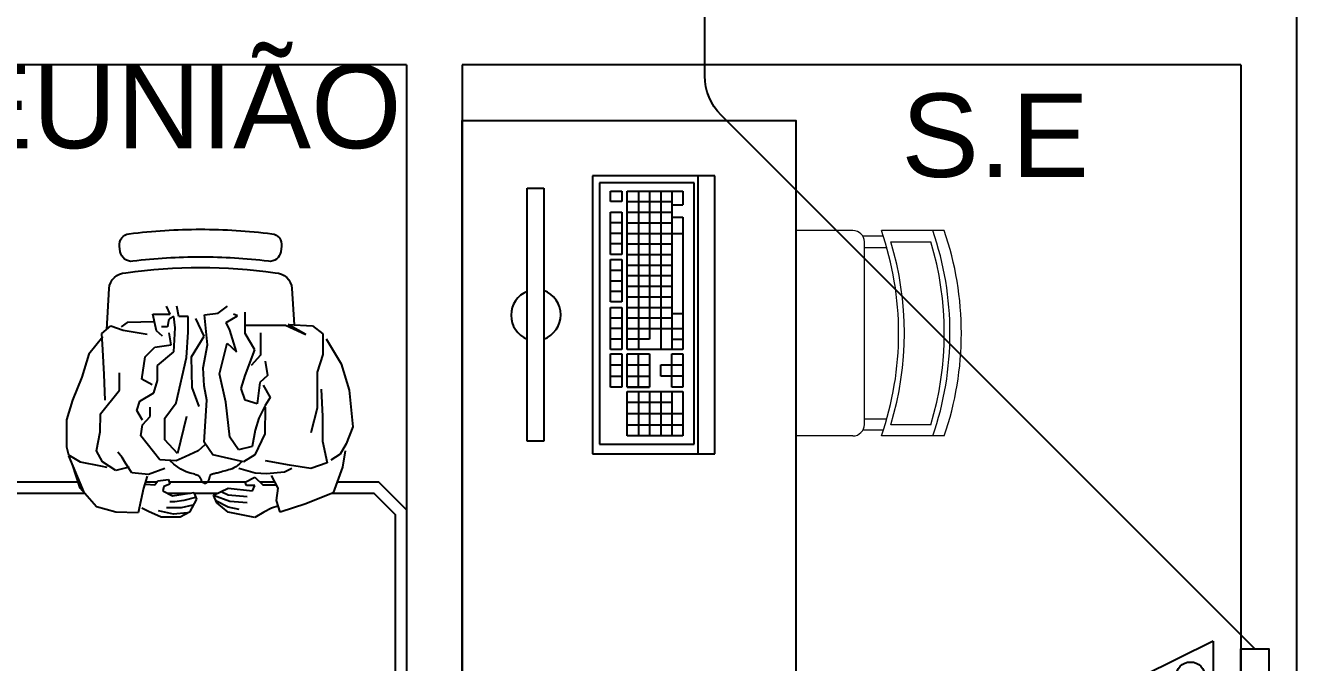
# Model space of a CAD drawing. Header units: millimetres. Extents: x 165 to 269, y 52 to 121.
# Drawn here: x 198.717 to 201.001, y 59.201 to 60.346 of the extents above; entities that cross this region are included whole.
import ezdxf

# ---------------------------------------------------------------- set-up
doc = ezdxf.new("R2010")
doc.units = ezdxf.units.MM
for name, color, linetype in [('ELETRODUTO_TETO', 2, 'Continuous'), ('FAM ARQUITETURA', 253, 'Continuous'), ('TOMADAS ABNT', 10, 'Continuous')]:
    doc.layers.add(name, color=color, linetype=linetype)
doc.styles.get("Standard").update_dxf_attribs({"font": 'arial.ttf'})

# ---------------------------------------------------------------- blocks, each defined once
blk = doc.blocks.new('vafres')
at = {"lineweight": 13, "ltscale": 0.2}
for p, q in [((2157.847, 914.6481), (2157.847, 914.5352)), ((2158.2163, 914.6481), (2158.2163, 914.5352)), ((2157.8675, 914.5521), (2157.8675, 914.6239)), ((2158.1958, 914.5521), (2158.1958, 914.6239)), ((2157.8573, 914.5386), (2157.8573, 914.5017)), ((2157.8778, 914.5044), (2157.8778, 914.5455)), ((2158.1856, 914.5044), (2158.1856, 914.5448)), ((2158.2061, 914.5386), (2158.2061, 914.5017)), ((2158.1958, 914.5044), (2157.8675, 914.5044)), ((2157.847, 914.4839), (2157.847, 914.3813)), ((2158.2163, 914.4839), (2158.2163, 914.3813))]:
    blk.add_line(p, q, dxfattribs=at)
for centre, radius, start, end in [((2158.0317, 914.1094), 0.5694, 71.0753, 108.9246), ((2158.0317, 914.0889), 0.5694, 71.0753, 108.9246), ((2158.0317, 914.0787), 0.5694, 73.2016, 106.7984), ((2158.0317, 914.0787), 0.5694, 73.2016, 106.7984), ((2158.0317, 913.9966), 0.5694, 71.0753, 108.9246), ((2158.0317, 914.0069), 0.5694, 73.2016, 106.7984), ((2157.8675, 914.4839), 0.0205, 90, 180), ((2158.1958, 914.4839), 0.0205, 360, 90)]:
    blk.add_arc(centre, radius, start, end, dxfattribs=at)
blk = doc.blocks.new('FAM ARQUITETURA')
at = {"layer": 'FAM ARQUITETURA'}
for p, q in [((11, -2.8), (11, -5.3)), ((9.4, -2.9), (5.63, -2.9)), ((9.4, -2.9), (9.4, -5.4)), ((9.5, -2.9), (9.5, -5.4)), ((10.9, -2.9), (9.5, -2.9)), ((10.9, -2.9), (10.9, -5.3)), ((9.7344, -3.0994), (9.7344, -3.5994)), ((9.9244, -3.0994), (9.7344, -3.0994)), ((9.9244, -3.5994), (9.9244, -3.0994)), ((9.9544, -3.0994), (9.9244, -3.0994)), ((9.9544, -3.5994), (9.9544, -3.0994)), ((9.6173, -3.5769), (9.6173, -3.1217)), ((9.6173, -3.1217), (9.6473, -3.1217)), ((9.6473, -3.1217), (9.6473, -3.5769)), ((9.7471, -3.1121), (9.7471, -3.5821)), ((9.9171, -3.1121), (9.7471, -3.1121)), ((9.7671, -3.1461), (9.7671, -3.1271)), ((9.7671, -3.1271), (9.7871, -3.1271)), ((9.7871, -3.1271), (9.7871, -3.1461)), ((9.7971, -3.4121), (9.7971, -3.1271)), ((9.7971, -3.1271), (9.8971, -3.1271)), ((9.8171, -3.1271), (9.8171, -3.4121)), ((9.8371, -3.1271), (9.8371, -3.3931)), ((9.8571, -3.1271), (9.8571, -3.4121)), ((9.8771, -3.1271), (9.8771, -3.4121)), ((9.8971, -3.1271), (9.8971, -3.1516)), ((9.9171, -3.5821), (9.9171, -3.1121)), ((9.7871, -3.1461), (9.7671, -3.1461)), ((9.7971, -3.1461), (9.8771, -3.1461)), ((9.8771, -3.1516), (9.8971, -3.1516)), ((9.7671, -3.2411), (9.7671, -3.1651)), ((9.7671, -3.1651), (9.7871, -3.1651)), ((9.7871, -3.1651), (9.7871, -3.2411)), ((9.7971, -3.1651), (9.8771, -3.1651)), ((9.8771, -3.1741), (9.8971, -3.1741)), ((9.8971, -3.1741), (9.8971, -3.4121)), ((9.7871, -3.1841), (9.7671, -3.1841)), ((9.7971, -3.1841), (9.8771, -3.1841)), ((9.7871, -3.2031), (9.7671, -3.2031)), ((9.7971, -3.2031), (9.8971, -3.2031)), ((9.7871, -3.2221), (9.7671, -3.2221)), ((9.7871, -3.2411), (9.7671, -3.2411)), ((9.7971, -3.2221), (9.8771, -3.2221)), ((9.7971, -3.2411), (9.8771, -3.2411)), ((9.7671, -3.3262), (9.7671, -3.2502)), ((9.7671, -3.2502), (9.7871, -3.2502)), ((9.7871, -3.2502), (9.7871, -3.3262)), ((9.7971, -3.2601), (9.8771, -3.2601)), ((9.7671, -3.2692), (9.7871, -3.2692)), ((9.7671, -3.2882), (9.7871, -3.2882)), ((9.7971, -3.2791), (9.8771, -3.2791)), ((9.7671, -3.3072), (9.7871, -3.3072)), ((9.7971, -3.2981), (9.8771, -3.2981)), ((9.7871, -3.3262), (9.7671, -3.3262)), ((9.7971, -3.3171), (9.8771, -3.3171)), ((9.7671, -3.4121), (9.7671, -3.3361)), ((9.7671, -3.3361), (9.7871, -3.3361)), ((9.7671, -3.3551), (9.7871, -3.3551)), ((9.7871, -3.3361), (9.7871, -3.4121)), ((9.7971, -3.3361), (9.8771, -3.3361)), ((9.7971, -3.3551), (9.8771, -3.3551)), ((9.8771, -3.3471), (9.8971, -3.3471)), ((9.7871, -3.3741), (9.7671, -3.3741)), ((9.7971, -3.3741), (9.8971, -3.3741)), ((9.7871, -3.3931), (9.7671, -3.3931)), ((9.8371, -3.3931), (9.7971, -3.3931)), ((9.8771, -3.3931), (9.8971, -3.3931)), ((9.7871, -3.4121), (9.7671, -3.4121)), ((9.7671, -3.4796), (9.7671, -3.4196)), ((9.7671, -3.4196), (9.7871, -3.4196)), ((9.7871, -3.4196), (9.7871, -3.4796)), ((9.8971, -3.4121), (9.7971, -3.4121)), ((9.7971, -3.4796), (9.7971, -3.4196)), ((9.7971, -3.4196), (9.8371, -3.4196)), ((9.8171, -3.4796), (9.8171, -3.4196)), ((9.8371, -3.4196), (9.8371, -3.4796)), ((9.8771, -3.4196), (9.8971, -3.4196)), ((9.8771, -3.4796), (9.8771, -3.4196)), ((9.8971, -3.4196), (9.8971, -3.4796)), ((9.7671, -3.4396), (9.7871, -3.4396)), ((9.7971, -3.4396), (9.8371, -3.4396)), ((9.8571, -3.4596), (9.8571, -3.4396)), ((9.8571, -3.4396), (9.8971, -3.4396)), ((9.7671, -3.4596), (9.7871, -3.4596)), ((9.7971, -3.4596), (9.8371, -3.4596)), ((9.8971, -3.4596), (9.8571, -3.4596)), ((9.7871, -3.4796), (9.7671, -3.4796)), ((9.8371, -3.4796), (9.7971, -3.4796)), ((9.7971, -3.4796), (9.8371, -3.4796)), ((9.7971, -3.5671), (9.7971, -3.4871)), ((9.7971, -3.4871), (9.8971, -3.4871)), ((9.8171, -3.4871), (9.8171, -3.5671)), ((9.8371, -3.4871), (9.8371, -3.5671)), ((9.8571, -3.4871), (9.8571, -3.5671)), ((9.8971, -3.4796), (9.8771, -3.4796)), ((9.8771, -3.4871), (9.8771, -3.5671)), ((9.8971, -3.4871), (9.8971, -3.5671)), ((9.8771, -3.5071), (9.7971, -3.5071)), ((9.7971, -3.5271), (9.8971, -3.5271)), ((9.7971, -3.5471), (9.8971, -3.5471)), ((9.6473, -3.5769), (9.6173, -3.5769)), ((9.7471, -3.5821), (9.9171, -3.5821)), ((9.8971, -3.5671), (9.7971, -3.5671)), ((9.7344, -3.5994), (9.9244, -3.5994)), ((9.9244, -3.5994), (9.9544, -3.5994))]:
    blk.add_line(p, q, dxfattribs=at)
at = {"layer": 'FAM ARQUITETURA', "linetype": 'Continuous'}
for p, q in [((8.9754, -3.3481), (8.969, -3.3341)), ((8.991, -3.3527), (8.9873, -3.3341)), ((9.0616, -3.3468), (9.0782, -3.3342)), ((8.9442, -3.3481), (8.9754, -3.3481)), ((8.9506, -3.3786), (8.9442, -3.3481)), ((8.9754, -3.3561), (8.9726, -3.36)), ((8.9818, -3.3527), (8.9754, -3.3561)), ((8.9845, -3.3727), (8.9818, -3.3527)), ((9.0075, -3.3528), (8.991, -3.3527)), ((9.0075, -3.3807), (9.0075, -3.3528)), ((9.0368, -3.388), (9.0213, -3.3561)), ((9.0369, -3.3495), (9.0616, -3.3468)), ((9.0423, -3.4033), (9.0369, -3.3495)), ((9.0763, -3.3635), (9.0965, -3.3515)), ((9.0965, -3.3515), (9.0892, -3.3482)), ((9.1102, -3.3834), (9.1103, -3.3449)), ((8.8524, -3.3832), (8.869, -3.3693)), ((8.869, -3.3693), (8.891, -3.3772)), ((8.8983, -3.3633), (8.8873, -3.3713)), ((8.891, -3.3772), (8.9341, -3.3846)), ((8.9471, -3.3621), (8.8983, -3.3633)), ((8.9616, -3.3879), (8.9506, -3.3786)), ((8.9708, -3.3713), (8.9598, -3.3713)), ((8.9726, -3.36), (8.9708, -3.3713)), ((8.9818, -3.4159), (8.9845, -3.3727)), ((9.0047, -3.4265), (9.0075, -3.3807)), ((9.0827, -3.3774), (9.0763, -3.3635)), ((9.0946, -3.416), (9.0827, -3.3774)), ((9.1102, -3.3681), (9.1827, -3.3682)), ((9.1827, -3.3682), (9.2194, -3.3848)), ((9.1873, -3.3669), (9.2313, -3.3696)), ((9.2194, -3.3848), (9.1873, -3.3669)), ((9.2313, -3.3696), (9.2497, -3.3835)), ((8.8543, -3.3892), (8.8295, -3.4204)), ((8.8542, -3.4124), (8.8524, -3.3832)), ((8.9478, -3.4079), (8.9772, -3.4032)), ((8.9772, -3.4032), (8.9735, -3.382)), ((9.0139, -3.4252), (9.0368, -3.388)), ((9.0349, -3.4451), (9.0423, -3.4033)), ((9.0643, -3.4558), (9.0781, -3.4007)), ((9.0781, -3.4007), (9.0946, -3.416)), ((9.1276, -3.4127), (9.1102, -3.3834)), ((9.1377, -3.3821), (9.1377, -3.422)), ((9.2497, -3.3835), (9.2496, -3.4207)), ((9.2561, -3.3928), (9.2827, -3.4374)), ((8.8295, -3.4204), (8.8166, -3.4616)), ((8.857, -3.457), (8.8542, -3.4124)), ((8.9248, -3.465), (8.9304, -3.4251)), ((8.9304, -3.4251), (8.9478, -3.4079)), ((8.9524, -3.4404), (8.9818, -3.4159)), ((8.9863, -3.5076), (9.0047, -3.4265)), ((9.0147, -3.4803), (9.0139, -3.4252)), ((9.1102, -3.4585), (9.1276, -3.4127)), ((9.1377, -3.422), (9.1212, -3.4406)), ((9.2496, -3.4207), (9.2395, -3.4526)), ((8.9524, -3.4677), (8.9524, -3.4404)), ((9.0368, -3.477), (9.0349, -3.4451)), ((9.146, -3.4326), (9.1505, -3.4585)), ((9.2827, -3.4374), (9.2973, -3.4852)), ((8.8166, -3.4616), (8.8, -3.5028)), ((8.8587, -3.5028), (8.857, -3.457)), ((8.8845, -3.4849), (8.8845, -3.4537)), ((8.9432, -3.4756), (8.9248, -3.465)), ((8.9459, -3.4896), (8.9524, -3.4677)), ((9.0753, -3.5063), (9.0643, -3.4558)), ((9.1028, -3.4817), (9.1102, -3.4585)), ((9.1368, -3.4711), (9.1321, -3.5097)), ((9.1505, -3.4585), (9.1368, -3.4711)), ((9.2395, -3.4526), (9.2395, -3.5171)), ((8.8505, -3.5274), (8.8845, -3.4849)), ((8.9211, -3.5048), (8.9459, -3.4896)), ((9.0275, -3.5142), (9.0147, -3.4803)), ((9.0413, -3.503), (9.0368, -3.477)), ((9.1101, -3.503), (9.1028, -3.4817)), ((9.1423, -3.4758), (9.1551, -3.4984)), ((9.2468, -3.4832), (9.2495, -3.5324)), ((9.2973, -3.4852), (9.3037, -3.551)), ((8.8, -3.5028), (8.789, -3.5386)), ((8.9156, -3.5215), (8.9211, -3.5048)), ((8.9395, -3.5321), (8.9395, -3.5155)), ((8.9661, -3.5355), (8.9863, -3.5076)), ((9.0367, -3.5787), (9.0413, -3.503)), ((9.0825, -3.5694), (9.0753, -3.5063)), ((9.1321, -3.5097), (9.1101, -3.503)), ((9.1459, -3.5124), (9.1349, -3.5356)), ((9.1459, -3.5157), (9.1458, -3.5635)), ((9.1551, -3.4984), (9.1459, -3.5124)), ((9.2395, -3.5171), (9.2284, -3.5616)), ((8.789, -3.5386), (8.789, -3.5871)), ((8.8495, -3.5599), (8.8505, -3.5274)), ((8.9257, -3.5387), (8.9156, -3.5215)), ((8.9257, -3.5474), (8.9395, -3.5321)), ((8.966, -3.574), (8.9661, -3.5355)), ((9.0046, -3.5322), (8.9889, -3.5986)), ((9.1349, -3.5356), (9.1284, -3.5569)), ((9.2495, -3.5324), (9.2495, -3.5769)), ((8.8431, -3.5938), (8.8495, -3.5599)), ((8.9229, -3.5673), (8.9257, -3.5474)), ((9.1284, -3.5569), (9.1229, -3.5861)), ((9.1458, -3.5635), (9.1275, -3.6014)), ((9.3037, -3.551), (9.2917, -3.5816)), ((8.9568, -3.6105), (8.9229, -3.5673)), ((8.9889, -3.5986), (8.966, -3.574)), ((9.0376, -3.5834), (9.0256, -3.594)), ((9.0522, -3.6013), (9.0367, -3.5787)), ((9.0981, -3.592), (9.0825, -3.5694)), ((9.1229, -3.5861), (9.0981, -3.592)), ((9.2495, -3.5769), (9.2577, -3.6154)), ((9.2917, -3.5816), (9.2807, -3.6002)), ((8.789, -3.5871), (8.7926, -3.6011)), ((8.7926, -3.6011), (8.8137, -3.6137)), ((8.8216, -3.6701), (8.7935, -3.6031)), ((8.8541, -3.6138), (8.8431, -3.5938)), ((8.8889, -3.6058), (8.8816, -3.5965)), ((8.8953, -3.6165), (8.8889, -3.6058)), ((9.0027, -3.6046), (8.9862, -3.6119)), ((9.0256, -3.594), (9.0027, -3.6046)), ((9.1073, -3.614), (9.0522, -3.6013)), ((9.1275, -3.6014), (9.1073, -3.614)), ((9.2807, -3.6002), (9.2642, -3.6108)), ((9.2899, -3.5942), (9.2852, -3.6234)), ((8.8137, -3.6609), (8.7999, -3.6184)), ((8.8137, -3.6137), (8.8504, -3.6211)), ((8.8504, -3.6211), (8.8614, -3.6231)), ((8.8779, -3.6291), (8.8541, -3.6138)), ((8.9018, -3.6231), (8.8779, -3.6291)), ((8.9063, -3.6337), (8.8953, -3.6165)), ((8.966, -3.6258), (8.9366, -3.6364)), ((8.9862, -3.6119), (8.9568, -3.6105)), ((8.9823, -3.6181), (8.9752, -3.6119)), ((8.9887, -3.623), (8.9823, -3.6181)), ((8.9944, -3.6268), (8.9887, -3.623)), ((8.9995, -3.6296), (8.9944, -3.6268)), ((9.004, -3.6316), (8.9995, -3.6296)), ((9.008, -3.633), (9.004, -3.6316)), ((9.0668, -3.6321), (9.0644, -3.6328)), ((9.0693, -3.6314), (9.0668, -3.6321)), ((9.0719, -3.6306), (9.0693, -3.6314)), ((9.0746, -3.6299), (9.0719, -3.6306)), ((9.0774, -3.6291), (9.0746, -3.6299)), ((9.0804, -3.6282), (9.0774, -3.6291)), ((9.0835, -3.6273), (9.0804, -3.6282)), ((9.0867, -3.6261), (9.0835, -3.6273)), ((9.09, -3.6247), (9.0867, -3.6261)), ((9.0933, -3.6229), (9.09, -3.6247)), ((9.0967, -3.6205), (9.0933, -3.6229)), ((9.1002, -3.6176), (9.0967, -3.6205)), ((9.1284, -3.6339), (9.099, -3.6259)), ((9.1036, -3.614), (9.1002, -3.6176)), ((9.1898, -3.62), (9.1467, -3.612)), ((9.1944, -3.626), (9.1807, -3.6326)), ((9.2284, -3.626), (9.1898, -3.62)), ((9.2577, -3.6154), (9.2284, -3.626)), ((9.2852, -3.6234), (9.2687, -3.6693)), ((8.9366, -3.6364), (8.9063, -3.6337)), ((8.9339, -3.6397), (8.9274, -3.661)), ((8.932, -3.6537), (8.9476, -3.655)), ((8.9476, -3.655), (8.9531, -3.6477)), ((8.9531, -3.6477), (8.9724, -3.6458)), ((8.9751, -3.6537), (8.9641, -3.6584)), ((8.9724, -3.6458), (8.9751, -3.6537)), ((9.0114, -3.634), (9.008, -3.633)), ((9.0145, -3.6348), (9.0114, -3.634)), ((9.0172, -3.6355), (9.0145, -3.6348)), ((9.0196, -3.6362), (9.0172, -3.6355)), ((9.0217, -3.6369), (9.0196, -3.6362)), ((9.0235, -3.6376), (9.0217, -3.6369)), ((9.0251, -3.6383), (9.0235, -3.6376)), ((9.0264, -3.6391), (9.0251, -3.6383)), ((9.0276, -3.6399), (9.0264, -3.6391)), ((9.0285, -3.6408), (9.0276, -3.6399)), ((9.0293, -3.6418), (9.0285, -3.6408)), ((9.0299, -3.6429), (9.0293, -3.6418)), ((9.0305, -3.644), (9.0299, -3.6429)), ((9.031, -3.6451), (9.0305, -3.644)), ((9.0315, -3.6463), (9.031, -3.6451)), ((9.0319, -3.6474), (9.0315, -3.6463)), ((9.0324, -3.6485), (9.0319, -3.6474)), ((9.0329, -3.6495), (9.0324, -3.6485)), ((9.0335, -3.6504), (9.0329, -3.6495)), ((9.0342, -3.6512), (9.0335, -3.6504)), ((9.035, -3.6518), (9.0342, -3.6512)), ((9.0358, -3.6524), (9.035, -3.6518)), ((9.0366, -3.6528), (9.0358, -3.6524)), ((9.0375, -3.653), (9.0366, -3.6528)), ((9.0383, -3.653), (9.0375, -3.653)), ((9.0392, -3.6528), (9.0383, -3.653)), ((9.0401, -3.6524), (9.0392, -3.6528)), ((9.0409, -3.6518), (9.0401, -3.6524)), ((9.0417, -3.6511), (9.0409, -3.6518)), ((9.0424, -3.6502), (9.0417, -3.6511)), ((9.0431, -3.6492), (9.0424, -3.6502)), ((9.0437, -3.6481), (9.0431, -3.6492)), ((9.0443, -3.647), (9.0437, -3.6481)), ((9.0447, -3.6458), (9.0443, -3.647)), ((9.0451, -3.6447), (9.0447, -3.6458)), ((9.0454, -3.6435), (9.0451, -3.6447)), ((9.0456, -3.6424), (9.0454, -3.6435)), ((9.0459, -3.6413), (9.0456, -3.6424)), ((9.0462, -3.6403), (9.0459, -3.6413)), ((9.0465, -3.6394), (9.0462, -3.6403)), ((9.047, -3.6386), (9.0465, -3.6394)), ((9.0476, -3.6378), (9.047, -3.6386)), ((9.0484, -3.6372), (9.0476, -3.6378)), ((9.0493, -3.6367), (9.0484, -3.6372)), ((9.0504, -3.6363), (9.0493, -3.6367)), ((9.0517, -3.6359), (9.0504, -3.6363)), ((9.0531, -3.6356), (9.0517, -3.6359)), ((9.0547, -3.6352), (9.0531, -3.6356)), ((9.0563, -3.6348), (9.0547, -3.6352)), ((9.0582, -3.6344), (9.0563, -3.6348)), ((9.0601, -3.6339), (9.0582, -3.6344)), ((9.0622, -3.6334), (9.0601, -3.6339)), ((9.0644, -3.6328), (9.0622, -3.6334)), ((9.11, -3.6505), (9.1274, -3.6412)), ((9.1127, -3.6565), (9.11, -3.6505)), ((9.1274, -3.6412), (9.1421, -3.6552)), ((9.1485, -3.6353), (9.1284, -3.6339)), ((9.1421, -3.6552), (9.165, -3.6552)), ((9.1807, -3.6326), (9.1485, -3.6353)), ((9.1696, -3.6612), (9.1577, -3.6386)), ((8.843, -3.6948), (8.8137, -3.6609)), ((8.9274, -3.661), (8.9182, -3.7055)), ((8.9641, -3.6584), (8.9623, -3.6657)), ((8.9623, -3.6657), (8.9797, -3.675)), ((8.9797, -3.675), (9.0182, -3.6691)), ((9.0208, -3.6781), (9.0001, -3.6833)), ((9.0182, -3.6691), (9.0228, -3.681)), ((9.0531, -3.6737), (9.0797, -3.6611)), ((9.0595, -3.6877), (9.0531, -3.6737)), ((9.0825, -3.6849), (9.0535, -3.6745)), ((9.0795, -3.6735), (9.0686, -3.6683)), ((9.1137, -3.6767), (9.0795, -3.6735)), ((9.0797, -3.6611), (9.1237, -3.6658)), ((9.1274, -3.6565), (9.1127, -3.6565)), ((9.1237, -3.6658), (9.1274, -3.6565)), ((9.1668, -3.6831), (9.1696, -3.6612)), ((9.2687, -3.6693), (9.2191, -3.6892)), ((8.8778, -3.7041), (8.843, -3.6948)), ((8.9366, -3.7029), (8.9246, -3.6969)), ((8.9954, -3.6963), (8.9689, -3.6963)), ((8.984, -3.6859), (8.9746, -3.6859)), ((9.0001, -3.6833), (8.984, -3.6859)), ((9.0161, -3.6916), (8.9954, -3.6963)), ((9.0228, -3.681), (9.0099, -3.7043)), ((9.0794, -3.6953), (9.0576, -3.6839)), ((9.0797, -3.7043), (9.0595, -3.6877)), ((9.0997, -3.6995), (9.0794, -3.6953)), ((9.1137, -3.6876), (9.0825, -3.6849)), ((9.1577, -3.6971), (9.1439, -3.7044)), ((9.1687, -3.6938), (9.1577, -3.6971)), ((9.1733, -3.7044), (9.1668, -3.6831)), ((9.2191, -3.6892), (9.1733, -3.7044)), ((8.9182, -3.7055), (8.8778, -3.7041)), ((8.9595, -3.7135), (8.9366, -3.7029)), ((8.9813, -3.7077), (8.9544, -3.702)), ((8.9934, -3.7135), (8.9595, -3.7135)), ((9.0058, -3.7056), (8.9813, -3.7077)), ((9.0099, -3.7043), (8.9934, -3.7135)), ((9.1274, -3.7137), (9.0797, -3.7043)), ((9.1439, -3.7044), (9.1274, -3.7137))]:
    blk.add_line(p, q, dxfattribs=at)
at = {"layer": 'FAM ARQUITETURA'}
blk.add_lwpolyline([(9.5, -4.8), (9.5, -3), (10.1, -3), (10.1, -4.8)], close=True, dxfattribs=at)
at = {"layer": 'FAM ARQUITETURA', "linetype": 'ByBlock'}
blk.add_lwpolyline([(9.03, -3.2458, 0.030867), (8.9081, -3.2533, -0.408428), (8.8858, -3.2363), (8.8844, -3.2264, -0.419966), (8.9017, -3.2037, -0.030916), (9.03, -3.1958, -0.030916), (9.1583, -3.2037, -0.419966), (9.1756, -3.2264), (9.1742, -3.2363, -0.408428), (9.1519, -3.2533, 0.030867)], format="xyb", close=True, dxfattribs=at)
blk.add_lwpolyline([(8.8614, -3.3757), (8.8658, -3.3025, -0.399285), (8.8958, -3.274, -0.071734), (9.1642, -3.274, -0.399285), (9.1942, -3.3025), (9.1981, -3.3675)], format="xyb", dxfattribs=at)
for points in [[(7.7125, -3.65), (8.8132, -3.65)], [(8.9308, -3.65), (8.9514, -3.65)], [(8.9738, -3.65), (9.111, -3.65)], [(9.1366, -3.65), (9.1637, -3.65)], [(9.2757, -3.65), (9.35, -3.65), (9.4, -3.7), (9.4, -4.5), (9.35, -4.55), (9.3257, -4.55)], [(7.6964, -3.67), (8.8216, -3.67)], [(8.9704, -3.67), (9.0121, -3.67)], [(9.0186, -3.67), (9.061, -3.67)], [(9.2669, -3.67), (9.3417, -3.67), (9.38, -3.7083), (9.38, -4.4917), (9.3417, -4.53), (9.326, -4.53)]]:
    blk.add_lwpolyline(points, dxfattribs=at)
at = {"layer": 'FAM ARQUITETURA'}
for centre, radius, start, end in [((9.6344, -3.3502), 0.0462, 111.7976, 248.2024), ((9.6305, -3.3494), 0.0468, 290.9733, 69.0267)]:
    blk.add_arc(centre, radius, start, end, dxfattribs=at)
at = {"layer": 'FAM ARQUITETURA', "rotation": 270}
blk.add_blockref('vafres', (-904.2813, 2154.6491), dxfattribs=at)
blk = doc.blocks.new('*U117', base_point=(80.4358, 18.7783))
for p, q in [((80.4358, 18.9563), (80.3718, 18.8283)), ((80.4998, 18.8283), (80.4358, 18.9563)), ((80.4998, 18.8283), (80.3718, 18.8283)), ((80.4358, 18.8283), (80.4358, 18.7783))]:
    blk.add_line(p, q)
blk.add_lwpolyline([(80.3858, 18.7783), (80.4858, 18.7783), (80.4858, 18.7283), (80.3858, 18.7283)], close=True)
blk.add_circle((80.4358, 18.869), 0.0263)

msp = doc.modelspace()

# ---------------------------------------------------------------- linework, layer by layer
at = {"layer": 'ELETRODUTO_TETO'}
msp.add_lwpolyline([(200.9265, 59.2255), (199.9673, 60.1847, -0.198912), (199.938, 60.2554), (199.938, 61.691)], format="xyb", dxfattribs=at)

# ---------------------------------------------------------------- block references
at = {"layer": 'FAM ARQUITETURA'}
msp.add_blockref('FAM ARQUITETURA', (190.0015, 63.1755), dxfattribs=at)
at = {"layer": 'TOMADAS ABNT', "rotation": 90}
msp.add_blockref('*U117', (200.9015, 59.1755), dxfattribs=at)

# ---------------------------------------------------------------- texts
at = {"layer": 'FAM ARQUITETURA'}
note = msp.add_mtext_dynamic_manual_height_columns('\\pi0.77415;    REUNIÃO\\P\\pi1.36325;', width=2.72651, gutter_width=0, heights=[0.1854, 0], dxfattribs=dict(at, insert=(197.4314, 60.2755), char_height=0.15, attachment_point=1))
for column, words in zip(note.columns.linked_columns, ['\\pi1.36325;']):
    column.text = words
at = {"layer": 'FAM ARQUITETURA', "insert": (200.2327, 60.2238), "char_height": 0.15, "attachment_point": 1}
msp.add_mtext_dynamic_manual_height_columns(' S.E', width=1.652661, gutter_width=12.5, heights=[0], dxfattribs=at)

doc.saveas('drawing.dxf')
